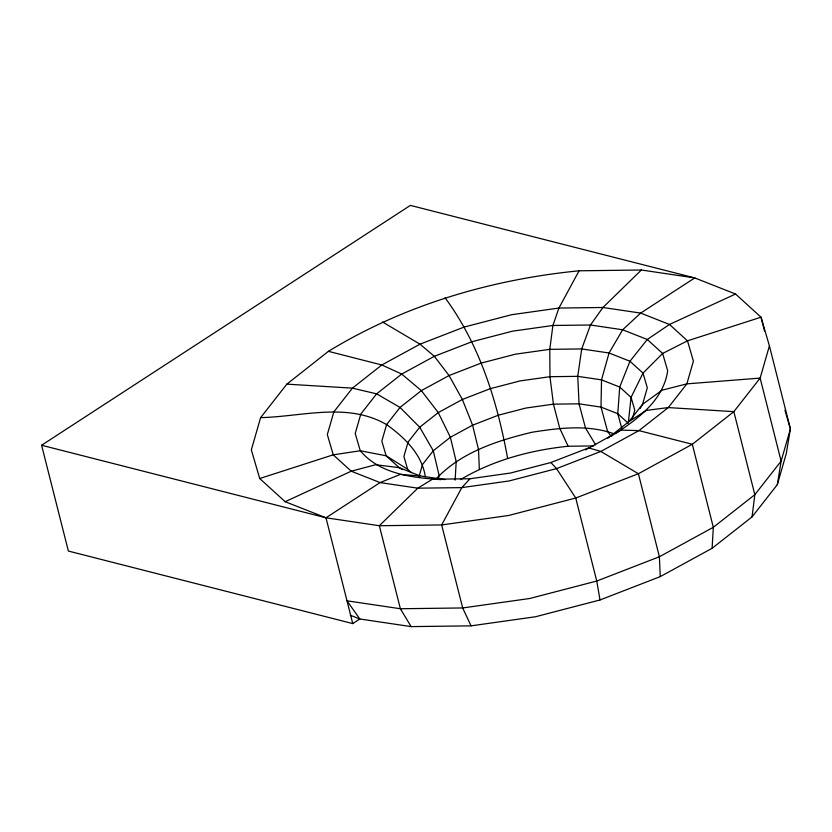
<?xml version="1.0" encoding="UTF-8"?>
<svg xmlns="http://www.w3.org/2000/svg" width="832" height="832" viewBox="0 0 832 832"><rect width="100%" height="100%" fill="white"/><g stroke="black" fill="none" stroke-linecap="round" stroke-linejoin="round"><path stroke-width="1.25" d="M455.135 480.126L456.196 461.614L450.372 437.278L438.256 412.599L421.346 390.614L401.71 374.057L381.805 364.967L328.422 351.343L286.863 384.134L260.614 417.643L251.337 449.852L259.709 478.525L285.168 501.696L325.978 517.795L379.35 525.72L441.657 524.94L508.643 515.486L575.744 498.025L638.394 473.73L692.318 444.278L733.845 411.653L760.136 378.092L769.413 345.873L761.03 317.21L735.571 294.029L694.762 277.93L410.384 205.39L41.6 445.255L68.37 551.054L352.747 623.584L359.819 618.987L411.143 626.61L471.058 625.851L535.475 616.762L600.007 599.966L660.254 576.618L712.109 548.288L752.045 516.911L777.327 484.64L786.25 453.658L790.4 428.917L769.413 345.873M712.109 548.288L713.315 527.301L692.318 444.278L638.924 430.622L621.182 430.102L585.478 449.914M438.568 478.847L439.036 475.145L433.285 450.757L419.723 427.222L400.026 407.441L376.626 393.848L352.414 388.149L286.863 384.134M752.045 516.911L754.832 494.686L733.845 411.653L668.273 407.576L646.225 410.426L629.075 421.522L607.797 438.235M777.327 484.64L781.123 461.126L790.4 428.917L784.94 410.218M419.026 476.57L422.49 464.537L433.285 450.757L450.372 437.278L472.597 425.194L498.306 415.22L525.897 408.044L553.436 404.154L579.051 403.832L601.006 407.087L617.781 413.712L628.254 423.238L631.062 397.374L643.011 373.121L662.626 353.465L687.482 340.839L761.03 317.21L764.535 331.042M632.382 418.527L634.795 410.155L631.062 397.374L619.715 387.046L601.526 379.87L577.741 376.345L549.973 376.698L520.114 380.91L490.214 388.69L462.363 399.485L438.256 412.599L419.723 427.222L408.034 442.135L403.894 456.498L407.628 469.279L411.414 472.722M611.104 436.332L607.547 431.288L601.006 407.087L601.526 379.87L609.055 352.997L622.658 329.784L640.661 313.092L694.762 277.93L641.389 270.005L579.093 270.795L558.917 308.048L552.895 325.478L549.786 349.346L549.973 376.698L553.436 404.154L559.759 428.334L568.142 446.243L593.705 445.921M640.047 408.574L642.554 404.321L647.306 387.816L643.011 373.121L629.97 361.244L609.055 352.997L581.703 348.941L549.786 349.346L515.455 354.182L481.073 363.126L449.062 375.544L421.346 390.614L400.026 407.441L386.589 424.59L381.836 441.095L386.131 455.78L399.173 467.657L402.48 469.654M435.937 479.107C460.762 452.338 497.463 440.544 532.085 432.234C558.834 428.012 587.506 424.382 613.569 433.659M629.075 421.522L642.554 404.321L662.085 390.187L686.847 383.864L760.136 378.092L781.123 461.126L754.832 494.686L713.315 527.301L659.391 556.764L596.752 581.048L529.651 598.51L462.675 607.953L400.379 608.743L347.006 600.818L325.978 517.795L41.6 445.255M660.254 576.618L659.391 556.764L638.394 473.73L600.829 451.443L588.661 447.876L550.878 462.519L510.401 473.054L470.007 478.754L461.812 487.625L441.657 524.94L462.675 607.953L471.058 625.851M641.389 270.005L602.94 307.486L590.47 325L581.703 348.941L577.741 376.345L579.051 403.832L585.499 428.012L595.629 444.839M325.978 517.795L380.068 482.581L400.234 474.448L420.087 475.904L444.943 479.596M610.886 436.353L612.945 435.105M615.004 433.857C638.113 418.839 663.53 399.963 667.68 370.76L662.626 353.465L647.275 339.487L622.658 329.784L590.47 325L552.895 325.478L512.491 331.178L472.025 341.702L434.335 356.314L401.71 374.057L376.626 393.848L360.807 414.045L355.212 433.472L360.266 450.757C380.016 474.209 412.464 477.703 441.178 479.658M328.422 351.343C404.175 305.022 491.036 279.479 579.093 270.795M460.533 479.586C493.147 460.148 530.577 450.154 568.142 446.243M735.571 294.029L669.49 324.459L647.275 339.487L629.97 361.244L619.715 387.046L617.781 413.712L621.754 428.241M285.168 501.696L351.239 471.203L375.627 464.734L399.173 467.657L420.087 475.904M259.709 478.525L333.247 454.823L360.266 450.757L386.131 455.78L407.628 469.279M260.614 417.643C302.806 416.593 347.526 401.981 386.589 424.59C404.331 437.289 422.001 454.189 425.339 476.767M470.007 478.754L432.432 479.232L417.789 488.176L379.35 525.72L400.379 608.743L411.143 626.61M350.303 615.233L359.819 618.987L347.006 600.818L352.747 623.584M382.46 321.953L420.014 344.178L434.335 356.314L449.062 375.544L462.363 399.485L472.597 425.194L478.504 449.478L479.346 469.352M550.878 462.519L556.556 468.603L575.744 498.025L596.752 581.048L600.007 599.966M445.006 297.71C479.71 344.542 497.307 401.679 507.624 458.39M333.882 411.809L327.319 434.564L333.247 454.823L351.239 471.203L380.068 482.581L417.789 488.176L461.812 487.625L509.142 480.948L556.556 468.603L600.829 451.443L638.924 430.622L668.273 407.576L686.847 383.864L693.41 361.098L687.482 340.839L669.49 324.459L640.661 313.092L602.94 307.486L558.917 308.048L511.586 314.725L464.173 327.059L420.014 344.178L381.805 364.967L352.414 388.149L333.882 411.809"/></g></svg>
